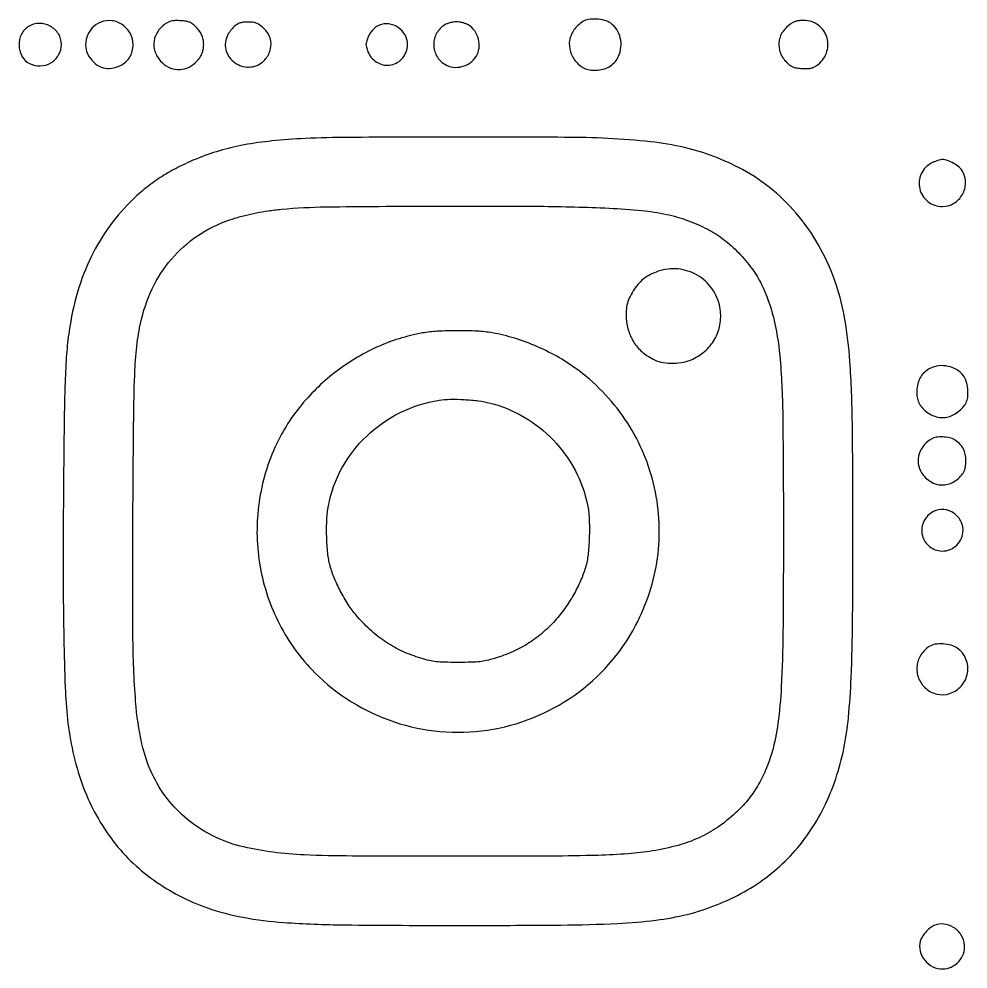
# Model space of a CAD drawing. Extents: x 235 to 2115, y 206 to 2450.
# Drawn here: x 886 to 1513, y 1220 to 1848 of the extents above; entities that cross this region are included whole.
import ezdxf

# ---------------------------------------------------------------- set-up
doc = ezdxf.new("R2010")
doc.units = 0

msp = doc.modelspace()

# ---------------------------------------------------------------- linework, layer by layer
for points in [[(940.000513, 1845.876547, 0.113798), (934.410074, 1842.002042, 0.103264), (930.839573, 1835.940518, 0.105959), (930.045727, 1829.091669, 0.126124), (932.25, 1822.989831, 0.073949), (936.569641, 1818.308267, 0.101575), (941.64837, 1815.693204, 0.104854), (947.221538, 1815.335474, 0.083265), (952.977122, 1817.185433, 0.06093), (956.629208, 1819.677778, 0.075966), (959.267897, 1822.81946, 0.07598), (960.847557, 1826.605325, 0.060981), (961.384615, 1830.992468, 0.123534), (959.546692, 1838.317911, 0.118321), (954.449607, 1844.045812, 0.119703), (947.360696, 1846.793606, 0.128436)], [(983.411303, 1845.167083, 0.097588), (977.905652, 1839.978787, 0.1177), (975.2356, 1833.412026, 0.119591), (975.83898, 1826.428664, 0.10298), (979.5683, 1820.056081, 0.092319), (984.740502, 1816.108073, 0.104335), (990.769149, 1814.504766, 0.105188), (996.892936, 1815.477893, 0.095246), (1002.339276, 1818.870625, 0.039939), (1004.896611, 1821.649382, 0.056922), (1006.649113, 1824.505406, 0.059595), (1007.659156, 1827.577975, 0.049679), (1008, 1831, 0.050119), (1007.652453, 1834.458515, 0.061066), (1006.622459, 1837.542959, 0.056503), (1004.800606, 1840.467307, 0.03516), (1002.071929, 1843.453712, 0.036636), (1000.164878, 1845.017862, 0.068515), (998.394817, 1845.932362, 0.054752), (996.188145, 1846.450589, 0.016272), (992.732652, 1846.758002, 0.015629), (989.480568, 1846.839107, 0.040704), (987.150579, 1846.634281, 0.052354), (985.251567, 1846.101227, 0.045757)], [(1258.411303, 1846.167083, 0.09799), (1252.628057, 1840.708486, 0.114416), (1249.755226, 1833.740794, 0.116746), (1250.268925, 1826.330162, 0.105106), (1254.037477, 1819.610097, 0.049431), (1257.062567, 1816.783549, 0.07287), (1260.234933, 1815.020631, 0.069815), (1263.882022, 1814.196146, 0.04144), (1268.346683, 1814.195728, 0.054543), (1272.927989, 1815.084964, 0.072457), (1276.753212, 1816.910901, 0.07501), (1279.801856, 1819.693234, 0.063837), (1282.094566, 1823.401069, 0.082736), (1283.674405, 1829.311277, 0.082951), (1283.250434, 1835.408846, 0.085247), (1280.896519, 1840.899268, 0.094507), (1276.909071, 1845.064747, 0.087409), (1272.847202, 1846.998886, 0.052675), (1267.570529, 1847.876307, 0.053246), (1262.33266, 1847.630637, 0.102333)], [(1395.92168, 1844.726203, 0.050563), (1392.563154, 1841.931445, 0.060724), (1390.062839, 1838.672478, 0.064363), (1388.524761, 1835.080511, 0.069117), (1388, 1831.302457, 0.046782), (1388.340206, 1827.674371, 0.062089), (1389.353718, 1824.521363, 0.058368), (1391.168909, 1821.571532, 0.035612), (1393.928071, 1818.546288, 0.036904), (1395.83119, 1816.987068, 0.067451), (1397.610125, 1816.065621, 0.054042), (1399.826055, 1815.534489, 0.01644), (1403.267348, 1815.208684, 0.014955), (1406.734843, 1815.099045, 0.050348), (1408.9906, 1815.322891, 0.063771), (1410.862172, 1815.957454, 0.035633), (1412.945934, 1817.165794, 0.154427), (1419.371801, 1825.316266, 0.161299), (1419.79416, 1835.523658, 0.16483), (1414.061947, 1843.809431, 0.161088), (1404.415749, 1847, 0.025345), (1401.858031, 1846.870268, 0.040072), (1399.699475, 1846.474223, 0.043737), (1397.773193, 1845.773306, 0.039169)], [(892.298549, 1843.040484, 0.143922), (887.586796, 1837.852891, 0.119638), (886.002719, 1830.540815, 0.120716), (887.950028, 1823.367332, 0.148121), (892.906118, 1818.548549, 0.126946), (900.05634, 1816.914232, 0.128515), (907.06786, 1818.956723, 0.129494), (912.146361, 1824.150738, 0.129873), (914, 1831.166731, 0.141172), (912.009449, 1838.076308, 0.127984), (906.588602, 1843.179567, 0.126675), (899.319903, 1845.025027, 0.13689)], [(1031.5, 1845.057307, 0.076843), (1028.936142, 1843.517896, 0.043161), (1026.348642, 1840.956202, 0.04245), (1024.172108, 1837.902878, 0.060912), (1022.840693, 1834.862617, 0.174387), (1023.34561, 1825.556857, 0.160733), (1029.664804, 1818.326428, 0.158653), (1039.11628, 1816.221566, 0.17017), (1047.684504, 1820.178828, 0.114519), (1051.697944, 1826.399547, 0.130737), (1052.29741, 1833.44087, 0.126882), (1049.306416, 1840.006117, 0.104453), (1043.315741, 1844.877814, 0.082618), (1040.970227, 1845.628458, 0.032432), (1037.575126, 1845.900753, 0.032605), (1034.110444, 1845.727386, 0.068147)], [(1125.5, 1844.311073, 0.068016), (1122.677836, 1843.112305, 0.058768), (1120.122814, 1841.150148, 0.056243), (1117.997136, 1838.554227, 0.052286), (1116.442023, 1835.487362, 0.016706), (1115.483888, 1832.702806, 0.074636), (1115.228284, 1831, 0.074636), (1115.483888, 1829.297194, 0.016706), (1116.442023, 1826.512638, 0.160687), (1122.192608, 1819.451512, 0.173085), (1130.828991, 1817.466582, 0.173998), (1138.73758, 1821.398797, 0.162152), (1142.625599, 1829.586575, 0.130403), (1141.749311, 1835.91856, 0.116468), (1137.837567, 1841.297713, 0.116129), (1131.922075, 1844.369342, 0.1291)], [(1167.24086, 1844.005402, 0.063569), (1164.206639, 1841.579253, 0.065533), (1161.915075, 1838.491504, 0.0652), (1160.492028, 1834.901191, 0.061865), (1160.007476, 1831, 0.061865), (1160.492028, 1827.098809, 0.0652), (1161.915075, 1823.508496, 0.065533), (1164.206639, 1820.420747, 0.063569), (1167.24086, 1817.994598, 0.105194), (1172.64847, 1816.094434, 0.09422), (1178.591591, 1816.449012, 0.093404), (1184.032478, 1818.969005, 0.101158), (1188.005402, 1823.24086, 0.105194), (1189.905566, 1828.64847, 0.09422), (1189.550988, 1834.591591, 0.093404), (1187.030995, 1840.032478, 0.101158), (1182.75914, 1844.005402, 0.043469), (1181.11901, 1844.819316, 0.030771), (1179.161885, 1845.451065, 0.029844), (1177.064346, 1845.85673, 0.032855), (1175, 1845.992524, 0.032855), (1172.935654, 1845.85673, 0.029844), (1170.838115, 1845.451065, 0.030771), (1168.88099, 1844.819316, 0.043469)], [(1075.035268, 1768.916538, 0.013006), (1053.054487, 1767.302734, 0.021669), (1034.684397, 1764.664701, 0.024674), (1018.470154, 1760.777497, 0.026439), (1003.09622, 1755.382305, 0.019317), (991.081762, 1749.886762, 0.02455), (980.4803, 1743.86287, 0.02545), (970.837311, 1737.026616, 0.023752), (961.704239, 1729.095426, 0.044723), (945.999832, 1711.147674, 0.044145), (933.659922, 1690.618214, 0.042295), (924.701469, 1667.414207, 0.03494), (919.068136, 1641.5, 0.01777), (917.425429, 1626.442573, 0.00972), (916.428759, 1607.897222, 0.005572), (915.796049, 1580.520632, 0.001163), (915.333242, 1532.5, 0.00222), (915.184537, 1480.706075, 0.004155), (915.598579, 1438.802452, 0.004842), (916.509603, 1406.127584, 0.01701), (918.014152, 1385.142627, 0.058809), (927.744186, 1342.250344, 0.07446), (946.823401, 1306.411501, 0.077801), (974.770796, 1278.893257, 0.072103), (1010.5, 1260.364196, 0.038364), (1034.070188, 1254.150322, 0.027914), (1060.979908, 1250.761726, 0.014821), (1101.069655, 1249.164822, 0.002564), (1177, 1248.781768, 0.002035), (1243.900605, 1249.059648, 0.010128), (1281.462777, 1250.129695, 0.018004), (1306.775981, 1252.279863, 0.031299), (1327.5, 1256.122161, 0.06606), (1365.151585, 1271.065897, 0.076289), (1395.579351, 1294.7805, 0.075647), (1417.68232, 1326.711993, 0.063519), (1430.941197, 1365.726561, 0.026972), (1433.962185, 1386.15741, 0.012831), (1435.748088, 1412.6903, 0.008197), (1436.700342, 1450.541104, 0.002219), (1436.959453, 1510.5, 0.002993), (1436.529, 1581.036144, 0.014021), (1434.900756, 1621.589374, 0.024318), (1431.645232, 1649.336274, 0.039218), (1425.904808, 1672.411979, 0.044201), (1415.604309, 1696.075423, 0.046308), (1401.437776, 1717.167342, 0.047463), (1384.000876, 1734.83396, 0.051602), (1364, 1748.341113, 0.031357), (1344.953858, 1757.033912, 0.034441), (1325.550772, 1762.964238, 0.029708), (1303.215727, 1766.760701, 0.015409), (1275, 1768.970363, 0.010915), (1246.464926, 1769.698422, 0.000988), (1175.134825, 1769.820099, 0.000996), (1103.844657, 1769.65895, 0.010757)], [(1488.984768, 1752.75, 0.16802), (1482.025055, 1745.554439, 0.170406), (1481.048283, 1735.643578, 0.1695), (1486.483705, 1727.258752, 0.166474), (1496, 1724, 0.135435), (1503.593339, 1726.095241, 0.128758), (1509.211551, 1731.817477, 0.128165), (1511.320071, 1739.581563, 0.133581), (1509.317433, 1747.252981, 0.089212), (1507.096677, 1749.895472, 0.041794), (1503.423523, 1752.464947, 0.041797), (1499.378877, 1754.385536, 0.090188), (1496, 1755, 0.058205), (1494.70973, 1754.849288, 0.019454), (1492.876585, 1754.339062, 0.019061), (1490.873329, 1753.611258, 0.020635)], [(1275.816532, 1722.900505, -0.013302), (1297.263672, 1721.347311, -0.028036), (1313.747912, 1718.772398, -0.033948), (1327.660343, 1714.788693, -0.033389), (1340.985989, 1708.94136, -0.044381), (1351.442898, 1702.25413, -0.035168), (1361.461891, 1693.324492, -0.035202), (1370.11932, 1683.090594, -0.044775), (1376.500452, 1672.5, -0.052764), (1384.373578, 1650.75312, -0.038468), (1388.599796, 1625.376641, -0.019147), (1390.545557, 1586.368249, -0.002923), (1390.989713, 1508.514081, -0.002132), (1390.701324, 1443.046775, -0.010783), (1389.596999, 1406.531866, -0.019346), (1387.403216, 1382.353724, -0.038181), (1383.470847, 1363.488107, -0.028933), (1379.225446, 1351.473993, -0.035459), (1373.851703, 1340.853213, -0.036773), (1367.220073, 1331.421317, -0.035695), (1359.216929, 1322.961731, -0.035019), (1347.445045, 1313.601858, -0.043654), (1335.286157, 1306.728892, -0.040697), (1321.435723, 1301.737618, -0.025087), (1304.5, 1298.050453, -0.022542), (1288.555063, 1296.141884, -0.011668), (1268.507915, 1295.124225, -0.0059), (1237.193805, 1294.636149, -0.000926), (1175.5, 1294.516901, -0.001173), (1106.023487, 1294.674365, -0.009709), (1074.466855, 1295.43282, -0.021012), (1053.867319, 1297.197663, -0.024384), (1034.5, 1300.646763, -0.053734), (1015.905511, 1307.064957, -0.055165), (999.282715, 1317.255212, -0.055677), (985.42079, 1330.734433, -0.056719), (974.973794, 1346.860874, -0.061053), (967.175018, 1368.937952, -0.035456), (963.058343, 1396.792153, -0.017635), (961.282003, 1440.540831, -0.002771), (961.301715, 1526.770788, -0.001144), (961.79082, 1587.453256, -0.008933), (962.588334, 1615.712815, -0.019228), (964.118915, 1633.776747, -0.027557), (966.96498, 1649.589389, -0.060361), (975.321832, 1672.218869, -0.066414), (988.643921, 1691.403581, -0.067435), (1006.330606, 1706.196268, -0.065347), (1027.5, 1715.939708, -0.012922), (1035.225765, 1718.119545, -0.014317), (1042.79523, 1719.816423, -0.013749), (1050.714332, 1721.13018, -0.010286), (1059.5, 1722.156869, -0.020993), (1088.835262, 1723.736055, -0.002091), (1159.199322, 1724.272202, -0.002766), (1229.933838, 1724.124006, -0.009516)], [(1308.321433, 1681.145203, 0.031003), (1303.25382, 1679.034239, 0.045253), (1299.125982, 1676.519712, 0.047482), (1295.663914, 1673.406033, 0.039255), (1292.601214, 1669.5, 0.028647), (1289.654925, 1664.462475, 0.051979), (1287.939433, 1660.014163, 0.05254), (1287.188896, 1655.340438, 0.029945), (1287.221128, 1649.61313, 0.064674), (1288.90549, 1641.070219, 0.070514), (1292.694665, 1633.51046, 0.070335), (1298.445162, 1627.286294, 0.063858), (1305.877595, 1622.658015, 0.065979), (1311.593992, 1620.904462, 0.046147), (1318.32388, 1620.4079, 0.045618), (1325.131574, 1621.158054, 0.059224), (1331.086482, 1623.126374, 0.078637), (1339.861055, 1629.058721, 0.084302), (1346.130251, 1637.285886, 0.085324), (1349.281523, 1647.032809, 0.083136), (1349.039454, 1657.364886, 0.106877), (1343.832186, 1669.604027, 0.107158), (1334.037628, 1678.584955, 0.107598), (1321.438653, 1682.67943, 0.108564)], [(1152.5, 1640.378553, 0.062471), (1122.26926, 1630.923893, 0.058212), (1094.516333, 1614.129677, 0.058421), (1071.469896, 1591.458682, 0.063875), (1055.092087, 1564.705243, 0.074588), (1044.254577, 1525.975659, 0.074888), (1045.28063, 1485.826156, 0.075318), (1058.057398, 1447.956897, 0.076819), (1081.416802, 1415.857397, 0.117256), (1133.910488, 1383.31644, 0.117423), (1195.404178, 1377.909333, 0.117598), (1252.664851, 1400.792774, 0.117857), (1293.379641, 1447.041229, 0.087594), (1307.774815, 1491.59956, 0.089304), (1305.896177, 1538.078717, 0.089242), (1287.919789, 1581.009807, 0.087323), (1256, 1615.358539, 0.031072), (1243.019199, 1623.969426, 0.027809), (1228.591266, 1631.261668, 0.02794), (1213.520839, 1636.874221, 0.032255), (1198.61901, 1640.460269, 0.030355), (1188.748217, 1641.5602, 0.013014), (1175.48161, 1641.882051, 0.012994), (1162.245878, 1641.514553, 0.031157)], [(1487.830485, 1616.973206, 0.059882), (1484.343381, 1614.558732, 0.070305), (1481.739497, 1611.499655, 0.068313), (1480.032958, 1607.762832, 0.052359), (1479.195728, 1603.346683, 0.04144), (1479.196146, 1598.882022, 0.069815), (1480.020631, 1595.234933, 0.07287), (1481.783549, 1592.062567, 0.049431), (1484.610097, 1589.037477, 0.055045), (1488.158297, 1586.554643, 0.061185), (1492.041608, 1585.010988, 0.063348), (1496.061487, 1584.487018, 0.066629), (1500.01313, 1585.003535, 0.062747), (1503.603771, 1586.472616, 0.045388), (1507.165145, 1588.932179, 0.0461), (1510.149862, 1591.927978, 0.074817), (1512.000185, 1595.000446, 0.082796), (1512.883859, 1598.817766, 0.044515), (1512.754479, 1603.661638, 0.044484), (1511.768201, 1608.415049, 0.0815), (1510.029791, 1611.958162, 0.101131), (1505.743374, 1615.954925, 0.081854), (1499.90386, 1618.324785, 0.081128), (1493.562496, 1618.707495, 0.096388)], [(1197.198466, 1594.07804, -0.070197), (1219.81412, 1584.764178, -0.069463), (1239.060732, 1569.530665, -0.069592), (1253.371325, 1549.637271, -0.070903), (1261.562793, 1526.704969, -0.03918), (1262.646642, 1517.951201, -0.017634), (1262.757925, 1506.365158, -0.017568), (1262.058722, 1494.877493, -0.042256), (1260.530948, 1486.5, -0.035407), (1257.493546, 1477.792576, -0.024737), (1252.913797, 1468.452394, -0.024288), (1247.301263, 1459.377938, -0.029209), (1241.144007, 1451.458782, -0.032277), (1232.303608, 1442.590306, -0.038363), (1222.86538, 1435.478203, -0.03792), (1212.356173, 1429.828467, -0.030334), (1200.307465, 1425.337021, -0.015592), (1194.839566, 1423.853209, -0.030932), (1190.41575, 1423.084898, -0.022566), (1185.117394, 1422.740063, -0.004967), (1176, 1422.649495, -0.004969), (1166.844644, 1422.740482, -0.022845), (1161.549375, 1423.088128, -0.031091), (1157.104615, 1423.866683, -0.015091), (1151.537231, 1425.382027, -0.032373), (1139.483187, 1429.928119, -0.038456), (1128.824399, 1435.782151, -0.037896), (1119.062572, 1443.278498, -0.029942), (1109.692254, 1452.744852, -0.033945), (1104.20091, 1459.929968, -0.022635), (1098.87776, 1468.821576, -0.022693), (1094.404377, 1478.110604, -0.035408), (1091.506064, 1486.5, -0.04051), (1089.990594, 1494.787018, -0.017815), (1089.273935, 1505.922154, -0.017875), (1089.354069, 1517.206891, -0.035989), (1090.373026, 1526.044313, -0.079092), (1099.336221, 1551.017325, -0.076571), (1115.684248, 1572.287449, -0.075978), (1137.803888, 1587.780059, -0.076002), (1163.538918, 1595.95616, -0.035515), (1170.834903, 1596.577116, -0.017413), (1180.163837, 1596.381944, -0.01741), (1189.580184, 1595.526897, -0.031292)], [(1489.5, 1570.643721, 0.106769), (1484.107786, 1566.576195, 0.101316), (1480.751048, 1560.573082, 0.104613), (1480.08514, 1553.898788, 0.121586), (1482.273797, 1547.92168, 0.106402), (1488.286381, 1542.140297, 0.133725), (1495.668403, 1539.95412, 0.13368), (1503.141489, 1541.812525, 0.106296), (1509.408052, 1547.32333, 0.050054), (1510.400293, 1548.98746, 0.050305), (1511.040065, 1550.812837, 0.040595), (1511.390283, 1553.047744, 0.018576), (1511.5, 1556, 0.042144), (1511.140514, 1560.257435, 0.075032), (1510.042326, 1563.590752, 0.074506), (1508.002942, 1566.466943, 0.041011), (1504.762703, 1569.327846, 0.093322), (1501.688271, 1570.832816, 0.045811), (1497.383154, 1571.605367, 0.045643), (1492.958564, 1571.582273, 0.084474)], [(1490.071085, 1522.302363, 0.153442), (1483.853856, 1516.04701, 0.164012), (1482.544409, 1507.538666, 0.165578), (1486.65107, 1500.032248, 0.156302), (1494.586575, 1496.374401, 0.103428), (1499.794738, 1496.81448, 0.098218), (1504.498832, 1499.30084, 0.096472), (1507.960532, 1503.440764, 0.095852), (1509.625599, 1508.586575, 0.1417), (1508.497904, 1515.58773, 0.130202), (1503.789182, 1521.176136, 0.131107), (1496.959971, 1523.676323, 0.144536)], [(1487.388562, 1433.153253, 0.055904), (1484.345351, 1430.728582, 0.053501), (1481.863922, 1427.656567, 0.054231), (1480.11901, 1424.171516, 0.060975), (1479.250181, 1420.527242, 0.121807), (1480.34315, 1412.178851, 0.122461), (1485.200795, 1405.321166, 0.125326), (1492.60258, 1401.640799, 0.13109), (1500.729266, 1402.036231, 0.13662), (1508.595739, 1407.199925, 0.138616), (1512.607593, 1415.65817, 0.140396), (1511.574403, 1424.881186, 0.141303), (1505.815182, 1432.131602, 0.089017), (1501.799985, 1434.027815, 0.052111), (1496.534226, 1434.874982, 0.052562), (1491.296724, 1434.61478, 0.10195)], [(1490.450423, 1248.645645, 0.06718), (1487.69427, 1246.920526, 0.038554), (1484.876089, 1244.185174, 0.03875), (1482.561111, 1241.11315, 0.080779), (1481.377675, 1238.368642, 0.122363), (1481.362134, 1231.865162, 0.109619), (1484.359239, 1225.808154, 0.108099), (1489.680624, 1221.526251, 0.11607), (1496.166731, 1220, 0.110259), (1501.880772, 1221.275562, 0.098208), (1506.786583, 1224.890558, 0.098535), (1509.929642, 1230.092344, 0.111845), (1510.650938, 1235.864236, 0.116618), (1508.393713, 1242.440714, 0.111419), (1503.40173, 1247.4393, 0.115597), (1496.908546, 1249.692182, 0.132999)]]:
    msp.add_lwpolyline(points, format="xyb", close=True)

doc.saveas('drawing.dxf')
